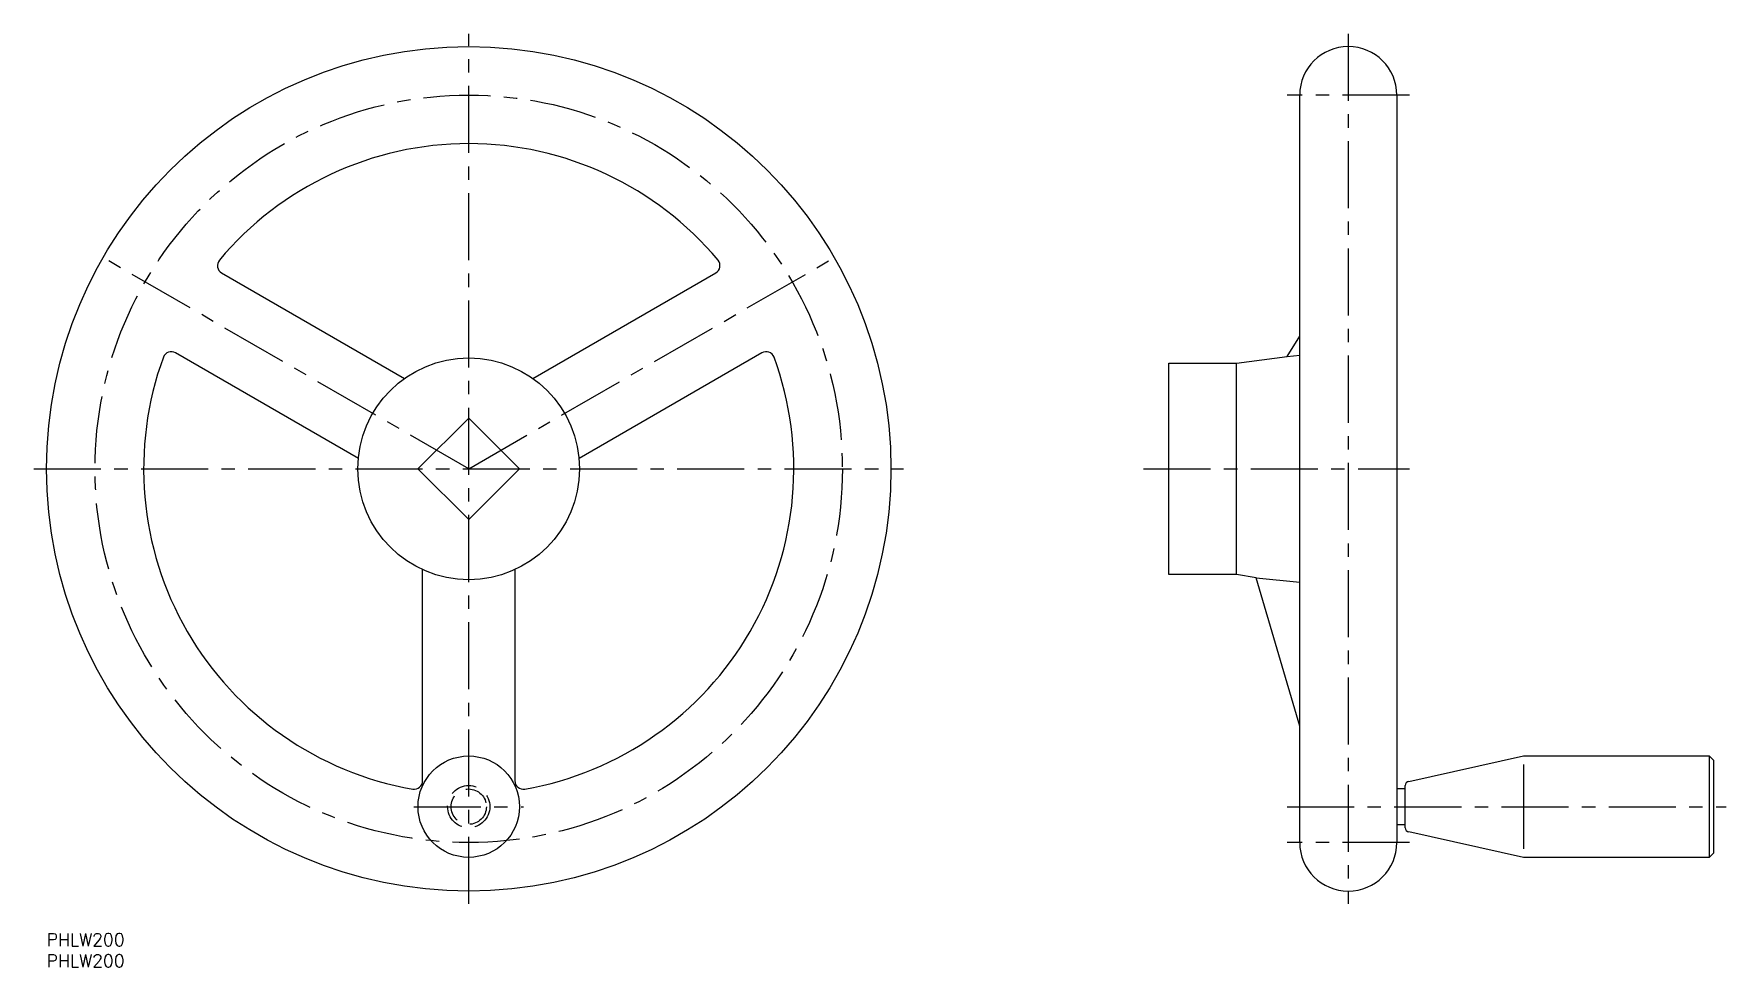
# Model space of a CAD drawing. Extents: x -3 to 398, y -8 to 213.
import ezdxf

# ---------------------------------------------------------------- set-up
doc = ezdxf.new("R2010")
doc.units = 0
doc.header["$LTSCALE"] = 0.5
doc.linetypes.add('CENTER', pattern=[50.8, 31.75, -6.35, 6.35, -6.35])
doc.linetypes.add('DASHED', pattern=[19.05, 12.7, -6.35])
for name, color, linetype in [('MSM_CENTER', 1, 'CENTER'), ('MSM_CONTINUOUS', 7, 'CONTINUOUS'), ('MSM_DASHED', 4, 'DASHED'), ('MSM_PART_NUMBER', 7, 'CONTINUOUS')]:
    doc.layers.add(name, color=color, linetype=linetype)
doc.styles.get("Standard").update_dxf_attribs({"font": 'txt.shx', "height": 3, "bigfont": 'bigfont.shx'})

# ---------------------------------------------------------------- blocks, each defined once
blk = doc.blocks.new('*U3')
at = {"layer": 'MSM_PART_NUMBER'}
blk.add_text('PHLW200', height=3, dxfattribs=at).set_placement((0, -3))
blk = doc.blocks.new('*U4')
at = {"layer": 'MSM_PART_NUMBER'}
blk.add_text('PHLW200', height=3, dxfattribs=at).set_placement((0, -8))

msp = doc.modelspace()

# ---------------------------------------------------------------- linework, layer by layer
at = {"layer": 'MSM_CENTER'}
for p, q in [((100, 7), (100, 213)), ((308.34, 213), (308.34, 7)), ((322.84, 198.5), (293.84, 198.5)), ((100, 110), (13.4, 160)), ((100, 110), (186.6, 160)), ((-3, 110), (203, 110)), ((259.84, 110), (322.84, 110)), ((87, 30), (113, 30)), ((293.84, 30), (397.84, 30)), ((322.84, 21.5), (293.84, 21.5))]:
    msp.add_line(p, q, dxfattribs=at)
msp.add_circle((100, 110), 88.5, dxfattribs=at)
at = {"layer": 'MSM_CONTINUOUS'}
for p, q in [((296.84, 21.5), (296.84, 198.5)), ((319.84, 198.5), (319.84, 21.5)), ((41.48, 156.4), (84.79, 131.4)), ((115.21, 131.4), (158.52, 156.4)), ((293.85, 136.56), (296.84, 141.4)), ((73.87, 112.47), (30.56, 137.48)), ((169.44, 137.48), (126.13, 112.47)), ((281.84, 135), (293.85, 136.56)), ((293.85, 136.56), (296.84, 136.88)), ((265.84, 85), (265.84, 135)), ((265.84, 135), (281.84, 135)), ((281.84, 85), (281.84, 135)), ((100, 122.02), (87.98, 110)), ((112.02, 110), (100, 122.02)), ((87.98, 110), (100, 97.98)), ((100, 97.98), (112.02, 110)), ((89.08, 36.12), (89.08, 86.13)), ((110.93, 86.13), (110.93, 36.12)), ((281.84, 85), (265.84, 85)), ((286.48, 84.2), (281.84, 85)), ((296.84, 49.04), (286.48, 84.2)), ((286.48, 84.2), (296.84, 83.13)), ((322.69, 35.99), (349.84, 42)), ((349.84, 42), (393.84, 42)), ((393.84, 42), (393.84, 18)), ((393.84, 42), (394.84, 41)), ((394.84, 41), (394.84, 19)), ((349.84, 40), (349.84, 20)), ((319.84, 34.3), (321.84, 34.3)), ((321.84, 25), (321.84, 35)), ((321.84, 25.7), (319.84, 25.7)), ((349.84, 18), (322.69, 24.01)), ((393.84, 18), (349.84, 18)), ((394.84, 19), (393.84, 18))]:
    msp.add_line(p, q, dxfattribs=at)
for centre, radius in [((100, 110), 100), ((100, 110), 26.25), ((100, 30), 12)]:
    msp.add_circle(centre, radius, dxfattribs=at)
for centre, radius, start, end in [((308.34, 198.5), 11.5, 0, 180), ((100, 110), 77, 39.9235, 140.0765), ((42.48, 158.13), 2, 140.0765, 240), ((157.52, 158.13), 2, 300, 39.9235), ((100, 110), 77, 159.9235, 260.0765), ((29.56, 135.75), 2, 60, 159.9235), ((100, 110), 77, 279.9235, 20.0765), ((170.44, 135.75), 2, 20.0765, 120), ((87.08, 36.12), 2, 260.0765, 0), ((112.92, 36.12), 2, 180, 279.9235), ((322.84, 35), 1, 98.4044, 180), ((322.84, 25), 1, 180, 261.5956), ((308.34, 21.5), 11.5, 180, 0)]:
    msp.add_arc(centre, radius, start, end, dxfattribs=at)
at = {"layer": 'MSM_DASHED'}
for radius in [5, 4.19]:
    msp.add_circle((100, 30), radius, dxfattribs=at)

# ---------------------------------------------------------------- block references
at = {"layer": 'MSM_CONTINUOUS'}
for name in ['*U3', '*U4']:
    msp.add_blockref(name, (0, 0), dxfattribs=at)

doc.saveas('drawing.dxf')
